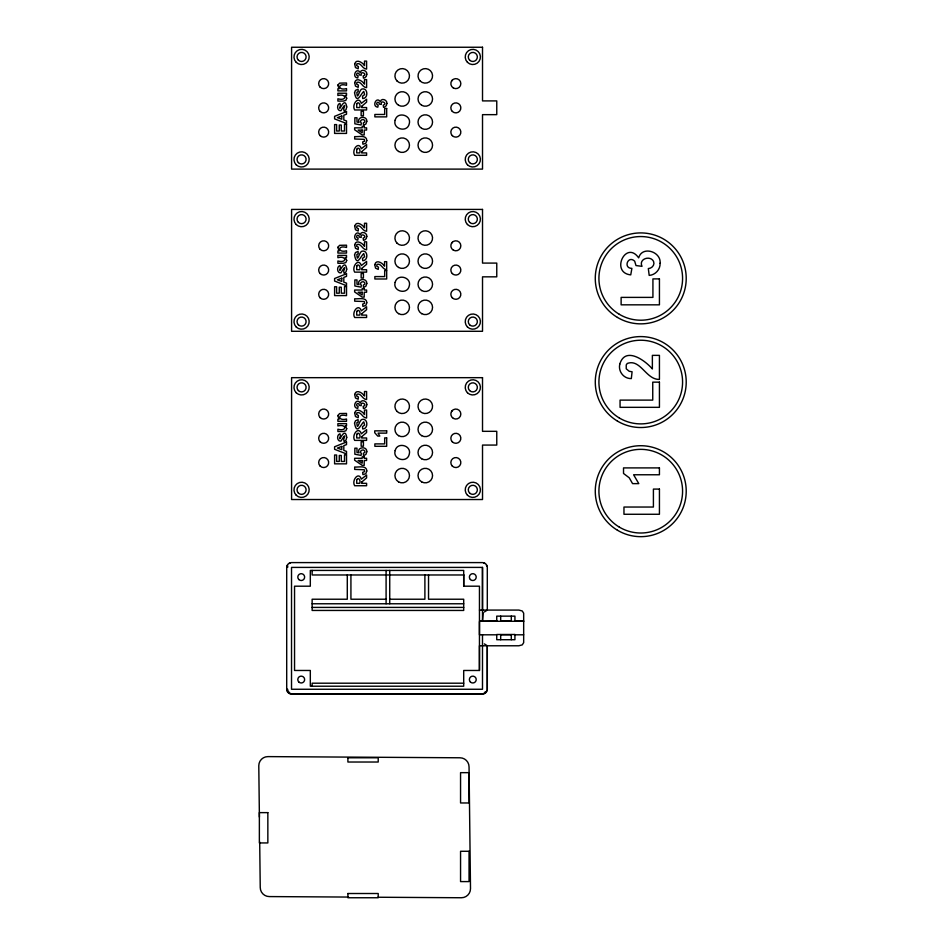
<?xml version="1.0" encoding="UTF-8"?>
<svg xmlns="http://www.w3.org/2000/svg" width="945" height="945" viewBox="0 0 945 945"><rect width="100%" height="100%" fill="white"/><g stroke="black" fill="none" stroke-linecap="round" stroke-linejoin="round"><path stroke-width="1.42" d="M463.7 586.195L463.7 570.426L310.314 570.426L310.314 586.195L294.545 586.195L294.545 670.466L310.314 670.466L310.314 686.224L463.7 686.224L463.7 670.466L479.458 670.466L479.458 610.08L479.458 586.195L463.7 586.195L463.7 574.725M482.493 634.804L482.493 689.259L291.521 689.259L291.521 567.402L482.493 567.402L482.493 610.08M482.493 567.402L482.493 621.054L483.119 612.785M484.348 611.994L487.301 610.08L487.301 567.402A4.808 4.808 0 0 0 482.493 562.594L291.521 562.594A4.808 4.808 0 0 0 286.701 567.402L286.701 689.259A4.808 4.808 0 0 0 291.521 694.067L482.493 694.067A4.808 4.808 0 0 0 487.301 689.259L487.301 645.778L484.348 643.864M451.509 81.128L452.301 80.089M451.509 243.302L452.301 242.263M451.509 411.547L452.301 410.508M496.739 621.054L479.458 621.29L523.672 621.29M463.7 574.973L312.133 574.973L312.133 570.426M386.092 599.224L350.926 599.224L350.926 574.973M389.73 599.224L424.896 599.224L424.896 574.973M312.133 603.772L463.7 603.772M312.133 607.411L463.7 607.411M479.458 610.08L518.864 610.08L522.266 610.99L523.672 613.199L523.672 642.659L522.266 644.868L518.864 645.778L479.458 645.778L479.458 670.466M500.685 621.054L511.292 621.054M514.93 621.054L523.672 621.054M496.739 634.804L479.458 634.804L479.458 621.975M500.685 634.804L511.292 634.804M514.93 634.804L523.672 634.804M463.7 683.2L312.133 683.2L312.133 686.224M348.504 897.065L269.325 896.581A9.096 9.096 0 0 1 260.241 887.485L259.698 842.007M377.835 897.242L461.408 897.75A9.096 9.096 0 0 0 470.504 888.654L469.051 766.879A9.096 9.096 0 0 0 459.955 757.784L267.884 756.614A9.096 9.096 0 0 0 258.788 765.71L259.402 817.059M514.93 621.361L514.93 616.14L496.739 616.14L496.739 621.361M511.292 616.14L511.292 621.29M511.292 634.567L511.292 639.718M500.685 616.14L500.685 621.29M500.685 634.567L500.685 639.718M487.301 645.778L487.301 689.259M428.534 574.973L428.534 599.224L463.7 599.224L463.7 610.446L312.133 610.446L312.133 599.224L347.287 599.224L347.287 574.973M389.73 570.426L389.73 603.772M386.092 570.426L386.092 603.772M485.21 691.976A3.851 3.851 0 0 1 484.419 692.591M483.651 563.066A4.477 4.477 0 0 1 484.738 563.515M486.368 565.157A4.477 4.477 0 0 1 486.817 566.232M287.032 567.402A4.477 4.477 0 0 1 287.634 565.157M289.276 563.515A4.477 4.477 0 0 1 290.351 563.066M289.595 692.591A3.851 3.851 0 0 1 288.178 691.185M287.8 690.252A3.851 3.851 0 0 1 287.67 689.259M287.032 689.259A4.477 4.477 0 0 0 291.521 693.736L482.493 693.736A4.477 4.477 0 0 0 485.659 692.425M486.817 690.417A4.477 4.477 0 0 1 486.368 691.504M287.67 567.402A3.851 3.851 0 0 1 287.8 566.398M347.902 893.509L347.902 897.75L378.213 897.75L378.213 893.509L347.902 893.509M347.902 757.784L347.902 762.024L378.213 762.024L378.213 757.784L347.902 757.784M482.517 377.669L482.517 431.322L496.763 431.322L496.763 445.071L482.517 445.071L482.517 499.527L291.58 499.527L291.58 377.669L482.517 377.669M482.517 209.424L482.517 263.088L496.763 263.088L496.763 276.838L482.517 276.838L482.517 331.293L291.58 331.293L291.58 209.424L482.517 209.424M482.517 47.25L482.517 100.902L496.763 100.902L496.763 114.652L482.517 114.652L482.517 169.108L291.58 169.108L291.58 47.25L482.517 47.25M356.737 103.915L356.702 107.553L359.726 107.553C360.99 105.403 358.58 100.43 356.737 103.915M356.737 149.286L356.702 152.913L359.726 152.913C360.99 150.763 358.58 145.79 356.737 149.286M356.737 266.1L356.702 269.727L359.726 269.727C360.99 267.577 358.58 262.615 356.737 266.1M356.737 311.46L356.702 315.098L359.726 315.098C360.99 312.949 358.58 307.976 356.737 311.46M356.737 434.334L356.702 437.972L359.726 437.972C360.99 435.822 358.58 430.849 356.737 434.334M356.737 479.706L356.702 483.332L359.726 483.332C360.99 481.182 358.58 476.221 356.737 479.706M361.663 106.348L361.628 107.553L366.601 107.553L366.601 109.963L354.682 109.963C351.316 104.777 358.663 95.102 361.344 103.359L366.601 99.237L366.601 102.119L361.663 106.348M361.663 151.708L361.628 152.913L366.601 152.913L366.601 155.323L354.682 155.323C351.316 150.149 358.663 140.462 361.344 148.719L366.601 144.609L366.601 147.479L361.663 151.708M361.663 268.522L361.628 269.727L366.601 269.727L366.601 272.136L354.682 272.136C351.316 266.962 358.663 257.288 361.344 265.533L366.601 261.422L366.601 264.305L361.663 268.522M361.663 313.894L361.628 315.098L366.601 315.098L366.601 317.496L354.682 317.496C351.316 312.322 358.663 302.648 361.344 310.893L366.601 306.782L366.601 309.665L361.663 313.894M361.663 436.767L361.628 437.972L366.601 437.972L366.601 440.382L354.682 440.382C351.316 435.196 358.663 425.522 361.344 433.779L366.601 429.668L366.601 432.538L361.663 436.767M361.663 482.127L361.628 483.332L366.601 483.332L366.601 485.742L354.682 485.742C351.316 480.568 358.663 470.893 361.344 479.139L366.601 475.028L366.601 477.898L361.663 482.127M346.72 106.962L346 109.762L344.063 111.108L343.708 108.817C346.531 101.481 342.633 107.99 340.932 110.73C336.928 111.38 336.444 104.198 339.976 103.336L340.377 105.486C337.601 115.715 344.819 94.122 346.72 106.962M346.72 269.148L346 271.936L344.063 273.282L343.708 270.991C346.531 263.655 342.633 270.164 340.932 272.904C336.928 273.566 336.444 266.372 339.976 265.51L340.377 267.671C337.601 277.901 344.819 256.296 346.72 269.148M346.72 437.393L346 440.181L344.063 441.528L343.708 439.236C346.531 431.9 342.633 438.409 340.932 441.15C336.928 441.799 336.444 434.617 339.976 433.755L340.377 435.905C337.601 446.135 344.819 424.541 346.72 437.393M354.54 92.716C356.761 105.415 360.813 93.732 363.754 91.417L364.64 94.594L362.502 96.213L362.726 98.552C368.515 98.54 368.077 87.625 362.089 88.972C359.147 89.468 357.234 101.918 356.879 92.267L358.19 91.606L358.084 89.196L355.462 90.389L354.54 92.716M354.54 254.89C356.761 267.589 360.813 255.906 363.754 253.591L364.64 256.768L362.502 258.387L362.726 260.725C368.515 260.714 368.077 249.811 362.089 251.157C359.147 251.653 357.234 264.104 356.879 254.453L358.19 253.78L358.084 251.382L355.462 252.563L354.54 254.89M354.54 423.136C356.761 435.834 360.813 424.151 363.754 421.836L364.64 425.014L362.502 426.632L362.726 428.971C368.515 428.959 368.077 418.044 362.089 419.391C359.147 419.887 357.234 432.349 356.879 422.687L358.19 422.025L358.084 419.615L355.462 420.808L354.54 423.136M354.694 64.036L355.45 67.556L358.167 68.831L358.391 66.563L356.631 65.571L356.938 63.799C361.037 62.193 362.467 69.221 366.601 69.103L366.601 61.094L364.486 61.094L364.486 65.63C362.656 62.465 356.041 58.354 354.694 64.036M354.694 82.569L355.45 86.089L358.167 87.365L358.391 85.085L356.631 84.105L356.938 82.321C361.037 80.715 362.467 87.743 366.601 87.625L366.601 79.616L364.486 79.616L364.486 84.152C362.656 80.998 356.041 76.876 354.694 82.569M354.694 226.221L355.45 229.741L358.167 231.017L358.391 228.737L356.631 227.757L356.938 225.973C361.037 224.367 362.467 231.395 366.601 231.277L366.601 223.268L364.486 223.268L364.486 227.804C362.656 224.65 356.041 220.528 354.694 226.221M354.694 244.743L355.45 248.263L358.167 249.539L358.391 247.259L356.631 246.279L356.938 244.507C361.037 242.9 362.467 249.929 366.601 249.811L366.601 241.802L364.486 241.802L364.486 246.338C362.656 243.172 356.041 239.061 354.694 244.743M366.802 121.314L365.916 124.008L363.541 125.248L363.305 122.968L364.864 121.881L364.829 120.629C363.211 117.865 358.521 120.865 361.321 123.122L361.049 124.976L354.847 123.807L354.847 117.759L356.986 117.759L356.986 122.07L359.005 122.425C356.359 116.66 367.168 115.207 366.802 121.314M354.694 394.455L355.45 397.975L358.167 399.251L358.391 396.983L356.631 395.99L356.938 394.219C361.037 392.612 362.467 399.64 366.601 399.522L366.601 391.513L364.486 391.513L364.486 396.049C362.656 392.884 356.041 388.773 354.694 394.455M354.694 412.989L355.45 416.509L358.167 417.784L358.391 415.505L356.631 414.524L356.938 412.741C361.037 411.134 362.467 418.162 366.601 418.044L366.601 410.035L364.486 410.035L364.486 414.571C362.656 411.418 356.041 407.295 354.694 412.989M366.802 283.488L365.916 286.181L363.541 287.434L363.305 285.154L364.864 284.055L364.829 282.803C363.211 280.039 358.521 283.051 361.321 285.296L361.049 287.15L354.847 285.981L354.847 279.933L356.986 279.933L356.986 284.244L359.005 284.61C356.359 278.834 367.168 277.381 366.802 283.488M374.775 264.612L375.531 268.132L378.236 269.408L378.472 267.14L376.712 266.147L377.02 264.376C381.107 262.769 382.548 269.798 386.682 269.679L386.682 261.671L384.556 261.671L384.556 266.207C382.737 263.041 376.122 258.93 374.775 264.612M366.802 451.734L365.916 454.427L363.541 455.667L363.305 453.387L364.864 452.301L364.829 451.048C363.211 448.284 358.521 451.285 361.321 453.541L361.049 455.395L354.847 454.226L354.847 448.178L356.986 448.178L356.986 452.49L359.005 452.844C356.359 447.079 367.168 445.627 366.802 451.734M366.802 140.557L365.821 143.274L362.915 144.231L362.656 141.963L364.593 141.171L364.286 139.34L354.682 138.998L354.682 136.6C358.143 137.06 366.755 134.497 366.802 140.557M366.802 302.731L365.821 305.448L362.915 306.404L362.656 304.136L364.593 303.345L364.286 301.514L354.682 301.183L354.682 298.785C358.143 299.234 366.755 296.683 366.802 302.731M366.802 470.976L365.821 473.693L362.915 474.65L362.656 472.382L364.593 471.59L364.286 469.759L354.682 469.417L354.682 467.019C358.143 467.48 366.755 464.916 366.802 470.976M366.802 74.23L366.282 76.356L364.805 77.762L363.435 78.151L363.175 75.943C368.42 74.289 359.891 70.048 361.226 75.222L359.372 74.962L358.958 73.556C356.903 71.525 355.296 75.86 358.108 75.872L357.753 77.986C351.327 77.443 356.43 66.634 360.199 72.481C361.203 68.442 367.298 70.532 366.802 74.23M366.802 236.415L366.282 238.53L364.805 239.935L363.435 240.337L363.175 238.116C368.42 236.474 359.891 232.222 361.226 237.396L359.372 237.148L358.958 235.73C356.903 233.71 355.296 238.034 358.108 238.057L357.753 240.16C351.327 239.617 356.43 228.808 360.199 234.667C361.203 230.615 367.298 232.718 366.802 236.415M386.883 103.43L386.363 105.545L384.875 106.95L383.516 107.352L383.257 105.143C388.489 103.489 379.961 99.249 381.308 104.411L379.441 104.163L379.039 102.745C376.984 100.725 375.378 105.06 378.189 105.072L377.823 107.175C371.409 106.631 376.5 95.835 380.28 101.682C381.272 97.63 387.379 99.733 386.883 103.43M366.802 404.649L366.282 406.775L364.805 408.181L363.435 408.571L363.175 406.362C368.42 404.708 359.891 400.467 361.226 405.641L359.372 405.381L358.958 403.976C356.903 401.944 355.296 406.279 358.108 406.303L357.753 408.405C351.327 407.862 356.43 397.054 360.199 402.901C361.203 398.861 367.298 400.952 366.802 404.649M619.766 364.203C618.054 371.479 623.759 378.803 631.331 378.591L632.087 371.763L629.228 371.29L626.24 368.81L626.228 364.947L627.256 363.471C640.486 358.474 646.085 379.961 659.433 379.394L659.433 355.367L652.369 355.367L652.369 368.975C645.187 360.423 625.177 345.941 619.766 364.203M660.094 263.289C660.401 269.455 655.322 275.007 649.191 275.397L648.317 268.569C651.908 268.463 655.121 264.883 653.527 261.328C650.231 255.032 638.324 258.918 642.021 266.325L635.985 265.557L634.686 261.174C628.082 254.831 622.814 268.356 631.898 268.368L630.74 274.877C610.057 272.739 625.897 239.534 638.678 257.89C642.033 245.464 661.37 251.606 660.094 263.289M337.767 85.192L339.16 88.759L337.885 88.759L337.885 90.885L346.52 90.885L346.52 88.594C337.837 91.11 337.093 82.534 346.52 85.298L346.52 83.006L339.621 83.136L337.767 85.192M337.767 247.366L339.16 250.933L337.885 250.933L337.885 253.059L346.52 253.059L346.52 250.779C337.837 253.284 337.093 244.708 346.52 247.472L346.52 245.192L339.621 245.31L337.767 247.366M337.767 415.611L339.16 419.178L337.885 419.178L337.885 421.305L346.52 421.305L346.52 419.013C337.837 421.529 337.093 412.953 346.52 415.717L346.52 413.426L339.621 413.556L337.767 415.611M346.72 98.221L345.882 100.371L343.354 101.091L337.885 101.091L337.885 98.8C347.24 101.458 346.732 93.094 337.885 95.516L337.885 93.236L346.52 93.236L346.52 95.35L345.232 95.35L346.72 98.221M346.72 260.395L345.882 262.556L343.354 263.265L337.885 263.265L337.885 260.985C347.24 263.631 346.732 255.28 337.885 257.701L337.885 255.41L346.52 255.41L346.52 257.536L345.232 257.536L346.72 260.395M346.72 428.64L345.882 430.79L343.354 431.511L337.885 431.511L337.885 429.219C347.24 431.877 346.732 423.514 337.885 425.935L337.885 423.655L346.52 423.655L346.52 425.77L345.232 425.77L346.72 428.64M395.164 120.18C392.399 129.122 407.141 133.068 409.22 123.949C411.973 115.006 397.243 111.061 395.164 120.18M395.164 282.354C392.399 291.296 407.141 295.242 409.22 286.122C411.973 277.192 397.243 273.247 395.164 282.354M395.164 450.6C392.399 459.542 407.141 463.487 409.22 454.368C411.973 445.438 397.243 441.48 395.164 450.6M346.52 111.557L334.601 116.341L334.601 118.881L346.52 123.523L346.52 120.972L343.815 119.991L343.815 115.219L346.52 114.18L346.52 111.557M346.52 273.743L334.601 278.515L334.601 281.055L346.52 285.709L346.52 283.146L343.815 282.165L343.815 277.405L346.52 276.365L346.52 273.743M346.52 441.988L334.601 446.761L334.601 449.3L346.52 453.943L346.52 451.391L343.815 450.411L343.815 445.638L346.52 444.599L346.52 441.988M341.806 115.999L337.389 117.641L341.806 119.247L341.806 115.999M341.806 278.173L337.389 279.814L341.806 281.421L341.806 278.173M341.806 446.418L337.389 448.06L341.806 449.666L341.806 446.418M386.682 108.486L384.674 108.486L384.674 114.463L374.858 114.463L374.858 116.873L386.682 116.873L386.682 108.486M363.423 111.297L361.144 111.297L361.144 115.786L363.423 115.786L363.423 111.297M346.52 124.35L344.512 124.35L344.512 131.012L341.275 131.012L341.275 125.035L339.267 125.035L339.267 131.012L336.621 131.012L336.621 124.586L334.601 124.586L334.601 133.422L346.52 133.422L346.52 124.35M364.203 126.37L362.195 126.37L362.195 127.847L354.635 127.847L354.635 129.772L362.207 134.946L364.203 134.946L364.203 130.067L366.601 130.067L366.601 127.847L364.203 127.847L364.203 126.37M362.195 130.067L358.12 130.067L362.195 132.808L362.195 130.067M386.682 270.601L384.674 270.601L384.674 276.578L374.858 276.578L374.858 278.988L386.682 278.988L386.682 270.601M363.423 273.483L361.144 273.483L361.144 277.972L363.423 277.972L363.423 273.483M659.433 278.893L652.924 278.893L652.924 297.391L621.125 297.391L621.125 304.833L659.433 304.833L659.433 278.893M346.52 286.536L344.512 286.536L344.512 293.198L341.275 293.198L341.275 287.209L339.267 287.209L339.267 293.198L336.621 293.198L336.621 286.76L334.601 286.76L334.601 295.596L346.52 295.596L346.52 286.536M364.203 288.556L362.195 288.556L362.195 290.032L354.635 290.032L354.635 291.946L362.207 297.12L364.203 297.12L364.203 292.241L366.601 292.241L366.601 290.032L364.203 290.032L364.203 288.556M362.195 292.241L358.12 292.241L362.195 294.982L362.195 292.241M659.433 382.146L652.747 382.146L652.747 400.113L620.062 400.113L620.062 407.33L659.433 407.33L659.433 382.146M386.682 430.849L374.716 430.849L374.716 432.704L377.728 436.082L379.807 436.082L378.071 433.129L386.682 433.129L386.682 430.849M386.682 437.901L384.674 437.901L384.674 443.89L374.858 443.89L374.858 446.3L386.682 446.3L386.682 437.901M363.423 441.728L361.144 441.728L361.144 446.217L363.423 446.217L363.423 441.728M346.52 454.769L344.512 454.769L344.512 461.432L341.275 461.432L341.275 455.455L339.267 455.455L339.267 461.432L336.621 461.432L336.621 455.006L334.601 455.006L334.601 463.841L346.52 463.841L346.52 454.769M364.203 456.789L362.195 456.789L362.195 458.278L354.635 458.278L354.635 460.191L362.207 465.365L364.203 465.365L364.203 460.487L366.601 460.487L366.601 458.278L364.203 458.278L364.203 456.789M362.195 460.487L358.12 460.487L362.195 463.227L362.195 460.487M659.433 467.905L623.523 467.905L623.523 473.469L629.24 477.792L632.571 483.627L638.796 483.627L633.599 474.768L659.433 474.768L659.433 467.905M659.433 489.085L653.408 489.085L653.408 507.04L623.96 507.04L623.96 514.269L659.433 514.269L659.433 489.085M514.93 634.497L496.739 634.497L496.739 639.718L514.93 639.718L514.93 634.497M469.051 772.656L460.558 772.656L460.558 802.966L469.051 802.966L469.051 772.656M267.848 812.629L259.367 812.629L259.367 842.94L267.848 842.94L267.848 812.629M469.051 851.28L460.558 851.28L460.558 881.591L469.051 881.591L469.051 851.28M619.282 314.283A41.828 41.828 0 0 0 682.573 279.035A41.828 41.828 0 0 0 620.393 241.837A41.828 41.828 0 0 0 619.282 314.283M617.416 317.414A45.466 45.466 0 0 0 686.212 279.082A45.466 45.466 0 0 0 618.621 238.66A45.466 45.466 0 0 0 617.416 317.414M619.282 417.962A41.828 41.828 0 0 0 682.573 382.701A41.828 41.828 0 0 0 620.393 345.516A41.828 41.828 0 0 0 619.282 417.962M617.416 421.08A45.466 45.466 0 0 0 686.212 382.76A45.466 45.466 0 0 0 618.621 342.338A45.466 45.466 0 0 0 617.416 421.08M619.282 527.086A41.828 41.828 0 0 0 682.573 491.837A41.828 41.828 0 0 0 620.393 454.639A41.828 41.828 0 0 0 619.282 527.086M617.416 530.216A45.466 45.466 0 0 0 686.212 491.884A45.466 45.466 0 0 0 618.621 451.462A45.466 45.466 0 0 0 617.416 530.216M298.36 60.161A4.548 4.548 0 0 0 305.967 58.129A4.548 4.548 0 0 0 300.404 52.554A4.548 4.548 0 0 0 298.36 60.161M298.36 162.623A4.548 4.548 0 0 0 305.967 160.591A4.548 4.548 0 0 0 300.404 155.015A4.548 4.548 0 0 0 298.36 162.623M469.606 60.161A4.548 4.548 0 0 0 477.213 58.129A4.548 4.548 0 0 0 471.638 52.554A4.548 4.548 0 0 0 469.606 60.161M421.647 105.261A7.276 7.276 0 0 0 432.562 98.965A7.276 7.276 0 0 0 421.647 92.669A7.276 7.276 0 0 0 421.647 105.261M469.606 162.623A4.548 4.548 0 0 0 477.213 160.591A4.548 4.548 0 0 0 471.638 155.015A4.548 4.548 0 0 0 469.606 162.623M421.647 128.366A7.276 7.276 0 0 0 432.562 122.059A7.276 7.276 0 0 0 421.647 115.762A7.276 7.276 0 0 0 421.647 128.366M398.554 151.46A7.276 7.276 0 0 0 409.468 145.164A7.276 7.276 0 0 0 398.554 138.868A7.276 7.276 0 0 0 398.554 151.46M420.147 81.01A7.276 7.276 0 0 0 432.314 77.75A7.276 7.276 0 0 0 423.407 68.843A7.276 7.276 0 0 0 420.147 81.01M398.554 105.261A7.276 7.276 0 0 0 409.468 98.965A7.276 7.276 0 0 0 398.554 92.669A7.276 7.276 0 0 0 398.554 105.261M397.042 81.01A7.276 7.276 0 0 0 409.22 77.75A7.276 7.276 0 0 0 400.302 68.843A7.276 7.276 0 0 0 397.042 81.01M452.301 135.667A4.997 4.997 0 0 0 460.676 133.422A4.997 4.997 0 0 0 454.545 127.291A4.997 4.997 0 0 0 452.301 135.667M452.301 111.415A4.997 4.997 0 0 0 460.676 109.171A4.997 4.997 0 0 0 454.545 103.04A4.997 4.997 0 0 0 452.301 111.415M320.142 87.164A4.997 4.997 0 0 0 328.506 84.92A4.997 4.997 0 0 0 322.375 78.789A4.997 4.997 0 0 0 320.142 87.164M320.142 111.415A4.997 4.997 0 0 0 328.506 109.171A4.997 4.997 0 0 0 322.375 103.04A4.997 4.997 0 0 0 320.142 111.415M421.647 151.46A7.276 7.276 0 0 0 432.562 145.164A7.276 7.276 0 0 0 421.647 138.868A7.276 7.276 0 0 0 421.647 151.46M467.444 164.784A7.607 7.607 0 0 0 480.166 161.382A7.607 7.607 0 0 0 470.846 152.062A7.607 7.607 0 0 0 467.444 164.784M467.444 62.323A7.607 7.607 0 0 0 480.166 58.921A7.607 7.607 0 0 0 470.846 49.601A7.607 7.607 0 0 0 467.444 62.323M296.198 62.323A7.607 7.607 0 0 0 308.932 58.921A7.607 7.607 0 0 0 299.612 49.601A7.607 7.607 0 0 0 296.198 62.323M296.198 164.784A7.607 7.607 0 0 0 308.932 161.382A7.607 7.607 0 0 0 299.612 152.062A7.607 7.607 0 0 0 296.198 164.784M453.34 87.956A4.997 4.997 0 0 0 460.841 83.621A4.997 4.997 0 0 0 453.34 79.297A4.997 4.997 0 0 0 453.34 87.956M320.142 135.667A4.997 4.997 0 0 0 328.506 133.422A4.997 4.997 0 0 0 322.375 127.291A4.997 4.997 0 0 0 320.142 135.667M298.797 681.983A3.426 3.426 0 0 0 304.526 680.447A3.426 3.426 0 0 0 300.333 676.254A3.426 3.426 0 0 0 298.797 681.983M470.374 681.983A3.426 3.426 0 0 0 476.103 680.447A3.426 3.426 0 0 0 471.909 676.254A3.426 3.426 0 0 0 470.374 681.983M298.797 579.521A3.426 3.426 0 0 0 304.526 577.986A3.426 3.426 0 0 0 300.333 573.792A3.426 3.426 0 0 0 298.797 579.521M470.374 579.521A3.426 3.426 0 0 0 476.103 577.986A3.426 3.426 0 0 0 471.909 573.792A3.426 3.426 0 0 0 470.374 579.521M469.606 324.808A4.548 4.548 0 0 0 477.213 322.765A4.548 4.548 0 0 0 471.638 317.201A4.548 4.548 0 0 0 469.606 324.808M298.36 222.347A4.548 4.548 0 0 0 305.967 220.303A4.548 4.548 0 0 0 300.404 214.739A4.548 4.548 0 0 0 298.36 222.347M469.606 222.347A4.548 4.548 0 0 0 477.213 220.303A4.548 4.548 0 0 0 471.638 214.739A4.548 4.548 0 0 0 469.606 222.347M298.36 324.808A4.548 4.548 0 0 0 305.967 322.765A4.548 4.548 0 0 0 300.404 317.201A4.548 4.548 0 0 0 298.36 324.808M421.647 290.54A7.276 7.276 0 0 0 432.562 284.244A7.276 7.276 0 0 0 421.647 277.948A7.276 7.276 0 0 0 421.647 290.54M452.301 273.589A4.997 4.997 0 0 0 460.676 271.345A4.997 4.997 0 0 0 454.545 265.226A4.997 4.997 0 0 0 452.301 273.589M420.147 243.184A7.276 7.276 0 0 0 432.314 239.924A7.276 7.276 0 0 0 423.407 231.017A7.276 7.276 0 0 0 420.147 243.184M452.301 297.84A4.997 4.997 0 0 0 460.676 295.596A4.997 4.997 0 0 0 454.545 289.477A4.997 4.997 0 0 0 452.301 297.84M398.554 267.447A7.276 7.276 0 0 0 409.468 261.139A7.276 7.276 0 0 0 398.554 254.843A7.276 7.276 0 0 0 398.554 267.447M397.042 243.184A7.276 7.276 0 0 0 409.22 239.924A7.276 7.276 0 0 0 400.302 231.017A7.276 7.276 0 0 0 397.042 243.184M421.647 267.447A7.276 7.276 0 0 0 432.562 261.139A7.276 7.276 0 0 0 421.647 254.843A7.276 7.276 0 0 0 421.647 267.447M453.34 250.141A4.997 4.997 0 0 0 460.841 245.806A4.997 4.997 0 0 0 453.34 241.471A4.997 4.997 0 0 0 453.34 250.141M296.198 326.97A7.607 7.607 0 0 0 308.932 323.556A7.607 7.607 0 0 0 299.612 314.248A7.607 7.607 0 0 0 296.198 326.97M320.142 297.84A4.997 4.997 0 0 0 328.506 295.596A4.997 4.997 0 0 0 322.375 289.477A4.997 4.997 0 0 0 320.142 297.84M320.142 249.338A4.997 4.997 0 0 0 328.506 247.094A4.997 4.997 0 0 0 322.375 240.975A4.997 4.997 0 0 0 320.142 249.338M320.142 273.589A4.997 4.997 0 0 0 328.506 271.345A4.997 4.997 0 0 0 322.375 265.226A4.997 4.997 0 0 0 320.142 273.589M398.554 313.645A7.276 7.276 0 0 0 409.468 307.338A7.276 7.276 0 0 0 398.554 301.042A7.276 7.276 0 0 0 398.554 313.645M421.647 313.645A7.276 7.276 0 0 0 432.562 307.338A7.276 7.276 0 0 0 421.647 301.042A7.276 7.276 0 0 0 421.647 313.645M467.444 326.97A7.607 7.607 0 0 0 480.166 323.556A7.607 7.607 0 0 0 470.846 314.248A7.607 7.607 0 0 0 467.444 326.97M467.444 224.508A7.607 7.607 0 0 0 480.166 221.095A7.607 7.607 0 0 0 470.846 211.786A7.607 7.607 0 0 0 467.444 224.508M296.198 224.508A7.607 7.607 0 0 0 308.932 221.095A7.607 7.607 0 0 0 299.612 211.786A7.607 7.607 0 0 0 296.198 224.508M452.301 441.835A4.997 4.997 0 0 0 460.676 439.59A4.997 4.997 0 0 0 454.545 433.471A4.997 4.997 0 0 0 452.301 441.835M452.301 466.086A4.997 4.997 0 0 0 460.676 463.841A4.997 4.997 0 0 0 454.545 457.723A4.997 4.997 0 0 0 452.301 466.086M469.606 390.58A4.548 4.548 0 0 0 477.213 388.549A4.548 4.548 0 0 0 471.638 382.973A4.548 4.548 0 0 0 469.606 390.58M298.36 493.042A4.548 4.548 0 0 0 305.967 491.01A4.548 4.548 0 0 0 300.404 485.435A4.548 4.548 0 0 0 298.36 493.042M298.36 390.58A4.548 4.548 0 0 0 305.967 388.549A4.548 4.548 0 0 0 300.404 382.973A4.548 4.548 0 0 0 298.36 390.58M469.606 493.042A4.548 4.548 0 0 0 477.213 491.01A4.548 4.548 0 0 0 471.638 485.435A4.548 4.548 0 0 0 469.606 493.042M421.647 458.786A7.276 7.276 0 0 0 432.562 452.49A7.276 7.276 0 0 0 421.647 446.182A7.276 7.276 0 0 0 421.647 458.786M421.647 435.68A7.276 7.276 0 0 0 432.562 429.384A7.276 7.276 0 0 0 421.647 423.088A7.276 7.276 0 0 0 421.647 435.68M420.147 411.429A7.276 7.276 0 0 0 432.314 408.169A7.276 7.276 0 0 0 423.407 399.262A7.276 7.276 0 0 0 420.147 411.429M398.554 435.68A7.276 7.276 0 0 0 409.468 429.384A7.276 7.276 0 0 0 398.554 423.088A7.276 7.276 0 0 0 398.554 435.68M397.042 411.429A7.276 7.276 0 0 0 409.22 408.169A7.276 7.276 0 0 0 400.302 399.262A7.276 7.276 0 0 0 397.042 411.429M398.554 481.879A7.276 7.276 0 0 0 409.468 475.583A7.276 7.276 0 0 0 398.554 469.287A7.276 7.276 0 0 0 398.554 481.879M421.647 481.879A7.276 7.276 0 0 0 432.562 475.583A7.276 7.276 0 0 0 421.647 469.287A7.276 7.276 0 0 0 421.647 481.879M467.444 495.204A7.607 7.607 0 0 0 480.166 491.802A7.607 7.607 0 0 0 470.846 482.482A7.607 7.607 0 0 0 467.444 495.204M467.444 392.742A7.607 7.607 0 0 0 480.166 389.34A7.607 7.607 0 0 0 470.846 380.02A7.607 7.607 0 0 0 467.444 392.742M296.198 392.742A7.607 7.607 0 0 0 308.932 389.34A7.607 7.607 0 0 0 299.612 380.02A7.607 7.607 0 0 0 296.198 392.742M296.198 495.204A7.607 7.607 0 0 0 308.932 491.802A7.607 7.607 0 0 0 299.612 482.482A7.607 7.607 0 0 0 296.198 495.204M453.34 418.375A4.997 4.997 0 0 0 460.841 414.052A4.997 4.997 0 0 0 453.34 409.717A4.997 4.997 0 0 0 453.34 418.375M320.142 466.086A4.997 4.997 0 0 0 328.506 463.841A4.997 4.997 0 0 0 322.375 457.723A4.997 4.997 0 0 0 320.142 466.086M320.142 441.835A4.997 4.997 0 0 0 328.506 439.59A4.997 4.997 0 0 0 322.375 433.471A4.997 4.997 0 0 0 320.142 441.835M320.142 417.584A4.997 4.997 0 0 0 328.506 415.339A4.997 4.997 0 0 0 322.375 409.22A4.997 4.997 0 0 0 320.142 417.584"/></g></svg>
